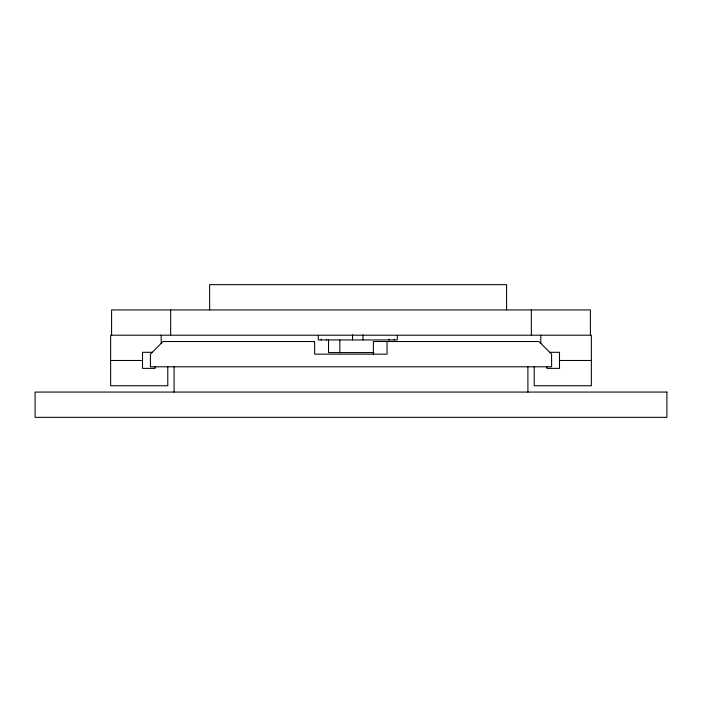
<?xml version="1.0" encoding="UTF-8"?>
<svg xmlns="http://www.w3.org/2000/svg" width="702" height="702" viewBox="0 0 702 702"><rect width="100%" height="100%" fill="white"/><g stroke="black" fill="none" stroke-linecap="round" stroke-linejoin="round"><path stroke-width="1.05" d="M152.255 352.307L142.506 352.307L142.506 368.375L155.142 368.375L155.142 366.795M549.745 352.307L559.494 352.307L559.494 368.375L546.858 368.375L546.858 366.795M373.955 352.579L328.518 352.579L328.518 339.943M110.644 360.477L142.506 360.477M559.494 360.477L591.356 360.477M590.408 335.205L590.408 309.933L111.592 309.933L111.592 335.205M540.812 335.205L540.812 343.375M534.222 366.795L534.222 385.749L591.356 385.749L591.356 335.205L110.644 335.205L110.644 385.749L167.778 385.749L167.778 366.795M531.335 309.933L531.335 335.205M527.904 366.795L527.904 392.067M506.581 309.933L506.581 284.661L209.635 284.661L209.635 309.933M397.262 335.714L397.262 339.943L318.287 339.943L318.287 335.714M394.296 339.084L394.296 339.943M389.04 339.084L389.04 339.943M387.048 341.523L387.048 354.159L314.636 354.159L314.636 341.523L163.04 341.523L150.404 354.159L150.404 366.795L551.596 366.795L551.596 354.159L538.961 341.523L373.376 341.523L373.376 354.159M363.031 334.793L363.031 339.943M352.518 334.793L352.518 339.943M339.856 339.943L339.856 352.579M326.509 339.084L326.509 339.943M321.253 339.084L321.253 339.943M174.096 366.795L174.096 392.067M170.665 309.933L170.665 335.205M161.188 335.205L161.188 343.375M666.9 392.067L35.1 392.067L35.1 417.339L666.9 417.339L666.9 392.067"/></g></svg>
